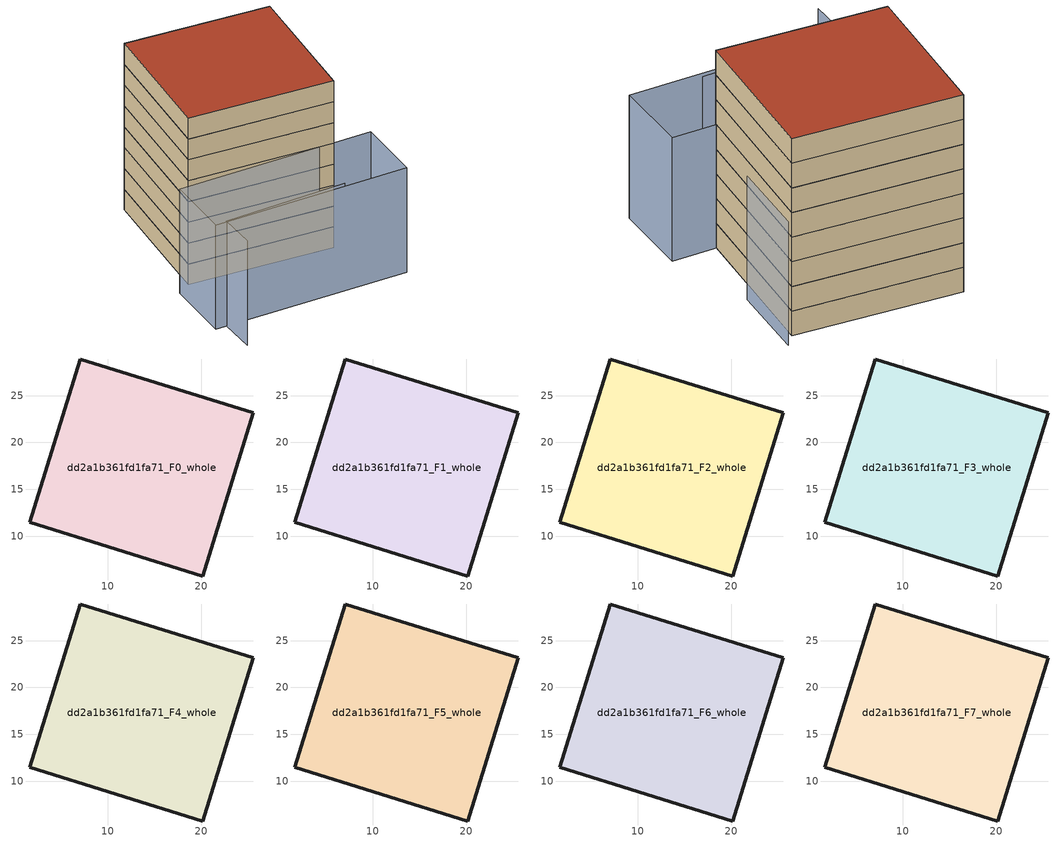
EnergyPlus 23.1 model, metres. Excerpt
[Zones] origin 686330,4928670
dd2a1b361fd1fa71_F0_whole
 floor ground (EU_floor_Construction): 20.16,5.75 25.56,23.17 7.07,28.9 1.68,11.48 z0
 wall outside (EU_wall_Construction): 1.68,11.48 7.07,28.9 25.56,23.17 20.16,5.75 1.68,11.48 z0:3
dd2a1b361fd1fa71_F1_whole
 floor to dd2a1b361fd1fa71_F0_whole (EU_floor_Construction): 20.16,5.75 25.55,23.17 7.07,28.9 1.67,11.48 z3
 wall outside (EU_wall_Construction): 1.68,11.48 7.07,28.9 25.56,23.17 20.16,5.75 1.68,11.48 z3:6
dd2a1b361fd1fa71_F2_whole
 floor to dd2a1b361fd1fa71_F1_whole (EU_floor_Construction): 20.16,5.75 25.55,23.17 7.07,28.9 1.67,11.48 z6
 wall outside (EU_wall_Construction): 1.68,11.48 7.07,28.9 25.56,23.17 20.16,5.75 1.68,11.48 z6:9
dd2a1b361fd1fa71_F3_whole
 floor to dd2a1b361fd1fa71_F2_whole (EU_floor_Construction): 20.16,5.75 25.55,23.17 7.07,28.9 1.67,11.48 z9
 wall outside (EU_wall_Construction): 1.68,11.48 7.07,28.9 25.56,23.17 20.16,5.75 1.68,11.48 z9:12
dd2a1b361fd1fa71_F4_whole
 floor to dd2a1b361fd1fa71_F3_whole (EU_floor_Construction): 20.16,5.75 25.55,23.17 7.07,28.9 1.67,11.48 z12
 wall outside (EU_wall_Construction): 1.68,11.48 7.07,28.9 25.56,23.17 20.16,5.75 1.68,11.48 z12:15
dd2a1b361fd1fa71_F5_whole
 floor to dd2a1b361fd1fa71_F4_whole (EU_floor_Construction): 20.16,5.75 25.55,23.17 7.07,28.9 1.67,11.48 z15
 wall outside (EU_wall_Construction): 1.68,11.48 7.07,28.9 25.56,23.17 20.16,5.75 1.68,11.48 z15:18
dd2a1b361fd1fa71_F6_whole
 floor to dd2a1b361fd1fa71_F5_whole (EU_floor_Construction): 20.16,5.75 25.55,23.17 7.07,28.9 1.67,11.48 z18
 wall outside (EU_wall_Construction): 1.68,11.48 7.07,28.9 25.56,23.17 20.16,5.75 1.68,11.48 z18:21
dd2a1b361fd1fa71_F7_whole
 floor to dd2a1b361fd1fa71_F6_whole (EU_floor_Construction): 20.16,5.75 25.55,23.17 7.07,28.9 1.67,11.48 z21
 wall outside (EU_wall_Construction): 1.68,11.48 7.07,28.9 25.56,23.17 20.16,5.75 1.68,11.48 z21:24
 roof outside (EU_roof_Construction): 25.56,23.17 20.16,5.75 1.68,11.48 7.07,28.9 z24
shading: 24.36,15.12 26.93,24.21 / -1.99,-3.08 -0.96,1.77 / -0.96,1.77 15.24,-1.65 / -0.34,10.83 25.19,4.67 / 25.19,4.67 23.06,-4.15 / 23.06,-4.15 -2.47,2.01 / -2.47,2.01 -0.34,10.83 z0:15
[Building]
EU S2 Campaign: North Axis=0; Terrain=City; Solar Distribution=FullExterior
[Site:Location]
Bologna: Latitude=44.5; Longitude=11.25; Time Zone=1; Elevation=37
[SizingPeriod:WeatherFileDays]
AnnualSizingPeriod: Begin Month=1; Begin Day of Month=1; End Month=12; End Day of Month=31; Day of Week for Start Day=Monday; Use Weather File Daylight Saving Period=No; Use Weather File Rain and Snow Indicators=No
[MATERIAL]
EU_InternalMass_Material: Roughness=MediumRough; Thickness=0.1; Conductivity=1; Density=1800; Specific Heat=900; Thermal Absorptance=0.9; Solar Absorptance=0.7; Visible Absorptance=0.7
[MATERIAL:NOMASS] Roughness=MediumRough; Thermal Absorptance=0.9; Solar Absorptance=0.7; Visible Absorptance=0.7
Name | Thermal Resistance
EU_wall_NoMass | 0.905828
EU_roof_NoMass | 0.37593
EU_floor_NoMass | 0.67114
[CONSTRUCTION]
EU_wall_Construction: EU_wall_NoMass
EU_roof_Construction: EU_roof_NoMass
EU_floor_Construction: EU_floor_NoMass
EU_InternalMass_Construction: EU_InternalMass_Material
[ZONE] Type=1; Multiplier=1; Ceiling Height=autocalculate; Volume=1058.59; Floor Area=autocalculate; Part of Total Floor Area=Yes
dd2a1b361fd1fa71_F0_whole; dd2a1b361fd1fa71_F1_whole; dd2a1b361fd1fa71_F2_whole; dd2a1b361fd1fa71_F3_whole; dd2a1b361fd1fa71_F4_whole; dd2a1b361fd1fa71_F5_whole; dd2a1b361fd1fa71_F6_whole; dd2a1b361fd1fa71_F7_whole
[INTERNALMASS] Construction=EU_InternalMass_Construction; Surface Area=352.862
Name | Zone or ZoneList
dd2a1b361fd1fa71_F0_whole_EU_InternalMass | dd2a1b361fd1fa71_F0_whole
dd2a1b361fd1fa71_F1_whole_EU_InternalMass | dd2a1b361fd1fa71_F1_whole
dd2a1b361fd1fa71_F2_whole_EU_InternalMass | dd2a1b361fd1fa71_F2_whole
dd2a1b361fd1fa71_F3_whole_EU_InternalMass | dd2a1b361fd1fa71_F3_whole
dd2a1b361fd1fa71_F4_whole_EU_InternalMass | dd2a1b361fd1fa71_F4_whole
dd2a1b361fd1fa71_F5_whole_EU_InternalMass | dd2a1b361fd1fa71_F5_whole
dd2a1b361fd1fa71_F6_whole_EU_InternalMass | dd2a1b361fd1fa71_F6_whole
dd2a1b361fd1fa71_F7_whole_EU_InternalMass | dd2a1b361fd1fa71_F7_whole
[OTHEREQUIPMENT] Fuel Type=Electricity; Design Level Calculation Method=Watts/Area; Power per Zone Floor Area=1; Fraction Latent=0; Fraction Radiant=0; Fraction Lost=0; Carbon Dioxide Generation Rate=0; EndUse Subcategory=EU_Step8_InternalGains
Name | Zone or ZoneList or Space or SpaceList | Schedule
EU_Step8_InternalGain_dd2a1b361fd1fa71_F0_whole_f000 | dd2a1b361fd1fa71_F0_whole | EU_Step8_GainSchedule_dd2a1b361fd1fa71_F0_whole_f000
EU_Step8_InternalGain_dd2a1b361fd1fa71_F1_whole_f000 | dd2a1b361fd1fa71_F1_whole | EU_Step8_GainSchedule_dd2a1b361fd1fa71_F1_whole_f000
EU_Step8_InternalGain_dd2a1b361fd1fa71_F2_whole_f000 | dd2a1b361fd1fa71_F2_whole | EU_Step8_GainSchedule_dd2a1b361fd1fa71_F2_whole_f000
EU_Step8_InternalGain_dd2a1b361fd1fa71_F3_whole_f000 | dd2a1b361fd1fa71_F3_whole | EU_Step8_GainSchedule_dd2a1b361fd1fa71_F3_whole_f000
EU_Step8_InternalGain_dd2a1b361fd1fa71_F4_whole_f000 | dd2a1b361fd1fa71_F4_whole | EU_Step8_GainSchedule_dd2a1b361fd1fa71_F4_whole_f000
EU_Step8_InternalGain_dd2a1b361fd1fa71_F5_whole_f000 | dd2a1b361fd1fa71_F5_whole | EU_Step8_GainSchedule_dd2a1b361fd1fa71_F5_whole_f000
EU_Step8_InternalGain_dd2a1b361fd1fa71_F6_whole_f000 | dd2a1b361fd1fa71_F6_whole | EU_Step8_GainSchedule_dd2a1b361fd1fa71_F6_whole_f000
EU_Step8_InternalGain_dd2a1b361fd1fa71_F7_whole_f000 | dd2a1b361fd1fa71_F7_whole | EU_Step8_GainSchedule_dd2a1b361fd1fa71_F7_whole_f000
[ZONEVENTILATION:DESIGNFLOWRATE] Schedule=EU_AlwaysOn; Design Flow Rate Calculation Method=AirChanges/Hour; Air Changes per Hour=0.73129; Ventilation Type=Natural; Fan Pressure Rise=0; Fan Total Efficiency=1; Constant Term Coefficient=1; Temperature Term Coefficient=0; Velocity Term Coefficient=0; Velocity Squared Term Coefficient=0; Minimum Indoor Temperature=-100; Maximum Indoor Temperature=100; Delta Temperature=-100; Minimum Outdoor Temperature=-100; Maximum Outdoor Temperature=100; Maximum Wind Speed=40
Name | Zone or ZoneList or Space or SpaceList
EU_ConstantAir_dd2a1b361fd1fa71_F0_whole | dd2a1b361fd1fa71_F0_whole
EU_ConstantAir_dd2a1b361fd1fa71_F1_whole | dd2a1b361fd1fa71_F1_whole
EU_ConstantAir_dd2a1b361fd1fa71_F2_whole | dd2a1b361fd1fa71_F2_whole
EU_ConstantAir_dd2a1b361fd1fa71_F3_whole | dd2a1b361fd1fa71_F3_whole
EU_ConstantAir_dd2a1b361fd1fa71_F4_whole | dd2a1b361fd1fa71_F4_whole
EU_ConstantAir_dd2a1b361fd1fa71_F5_whole | dd2a1b361fd1fa71_F5_whole
EU_ConstantAir_dd2a1b361fd1fa71_F6_whole | dd2a1b361fd1fa71_F6_whole
EU_ConstantAir_dd2a1b361fd1fa71_F7_whole | dd2a1b361fd1fa71_F7_whole
[HVACTEMPLATE:THERMOSTAT] Constant Heating Setpoint=20; Constant Cooling Setpoint=50
EU_HeatOnly_dd2a1b361fd1fa71_F0_whole; EU_HeatOnly_dd2a1b361fd1fa71_F1_whole; EU_HeatOnly_dd2a1b361fd1fa71_F2_whole; EU_HeatOnly_dd2a1b361fd1fa71_F3_whole; EU_HeatOnly_dd2a1b361fd1fa71_F4_whole; EU_HeatOnly_dd2a1b361fd1fa71_F5_whole; EU_HeatOnly_dd2a1b361fd1fa71_F6_whole; EU_HeatOnly_dd2a1b361fd1fa71_F7_whole
[HVACTEMPLATE:ZONE:IDEALLOADSAIRSYSTEM] System Availability Schedule=EU_AlwaysOn; Maximum Heating Supply Air Temperature=50; Minimum Cooling Supply Air Temperature=13; Maximum Heating Supply Air Humidity Ratio=0.0156; Minimum Cooling Supply Air Humidity Ratio=0.0077; Heating Limit=NoLimit; Cooling Limit=NoLimit; Heating Availability Schedule=EU_AlwaysOn; Cooling Availability Schedule=EU_CoolingOff; Dehumidification Control Type=ConstantSensibleHeatRatio; Cooling Sensible Heat Ratio=0.7; Dehumidification Setpoint=60; Humidification Control Type=None; Humidification Setpoint=30; Outdoor Air Method=None; Outdoor Air Flow Rate per Person=0.00944; Outdoor Air Flow Rate per Zone Floor Area=0; Outdoor Air Flow Rate per Zone=0; Demand Controlled Ventilation Type=None; Outdoor Air Economizer Type=NoEconomizer; Heat Recovery Type=None; Sensible Heat Recovery Effectiveness=0.7; Latent Heat Recovery Effectiveness=0.65
Name | Template Thermostat
dd2a1b361fd1fa71_F0_whole | EU_HeatOnly_dd2a1b361fd1fa71_F0_whole
dd2a1b361fd1fa71_F1_whole | EU_HeatOnly_dd2a1b361fd1fa71_F1_whole
dd2a1b361fd1fa71_F2_whole | EU_HeatOnly_dd2a1b361fd1fa71_F2_whole
dd2a1b361fd1fa71_F3_whole | EU_HeatOnly_dd2a1b361fd1fa71_F3_whole
dd2a1b361fd1fa71_F4_whole | EU_HeatOnly_dd2a1b361fd1fa71_F4_whole
dd2a1b361fd1fa71_F5_whole | EU_HeatOnly_dd2a1b361fd1fa71_F5_whole
dd2a1b361fd1fa71_F6_whole | EU_HeatOnly_dd2a1b361fd1fa71_F6_whole
dd2a1b361fd1fa71_F7_whole | EU_HeatOnly_dd2a1b361fd1fa71_F7_whole
[SIZING:ZONE] Zone Cooling Design Supply Air Temperature Input Method=SupplyAirTemperature; Zone Cooling Design Supply Air Temperature=13; Zone Heating Design Supply Air Temperature Input Method=SupplyAirTemperature; Zone Heating Design Supply Air Temperature=50; Zone Cooling Design Supply Air Humidity Ratio=0.008; Zone Heating Design Supply Air Humidity Ratio=0.008; Cooling Design Air Flow Method=DesignDay; Cooling Design Air Flow Rate=0; Cooling Minimum Air Flow per Zone Floor Area=0.000762; Cooling Minimum Air Flow=0; Cooling Minimum Air Flow Fraction=0.2; Heating Design Air Flow Method=DesignDay; Heating Design Air Flow Rate=0; Heating Maximum Air Flow per Zone Floor Area=0.002032; Heating Maximum Air Flow=0.141576; Heating Maximum Air Flow Fraction=0.3; Account for Dedicated Outdoor Air System=No; Dedicated Outdoor Air System Control Strategy=NeutralSupplyAir; Dedicated Outdoor Air Low Setpoint Temperature for Design=autosize; Dedicated Outdoor Air High Setpoint Temperature for Design=autosize; Zone Load Sizing Method=Sensible Load Only No Latent Load; Zone Latent Cooling Design Supply Air Humidity Ratio Input Method=HumidityRatioDifference; Zone Cooling Design Supply Air Humidity Ratio Difference=0.005; Zone Latent Heating Design Supply Air Humidity Ratio Input Method=HumidityRatioDifference; Zone Humidification Design Supply Air Humidity Ratio Difference=0.005
dd2a1b361fd1fa71_F0_whole; dd2a1b361fd1fa71_F1_whole; dd2a1b361fd1fa71_F2_whole; dd2a1b361fd1fa71_F3_whole; dd2a1b361fd1fa71_F4_whole; dd2a1b361fd1fa71_F5_whole; dd2a1b361fd1fa71_F6_whole; dd2a1b361fd1fa71_F7_whole
[SCHEDULE:CONSTANT]
Name | Hourly Value
EU_AlwaysOn | 1
EU_CoolingOff | 0
[SCHEDULE:FILE] Column Number=1; Rows to Skip at Top=0; Number of Hours of Data=8760; Column Separator=Comma; Interpolate to Timestep=No; Minutes per Item=60; Adjust Schedule for Daylight Savings=Yes
Name | File
EU_Step8_GainSchedule_dd2a1b361fd1fa71_F0_whole_f000 | ../../schedules/dd2a1b361fd1fa71/dd2a1b361fd1fa71_F0_whole_f000_gain.csv
EU_Step8_GainSchedule_dd2a1b361fd1fa71_F1_whole_f000 | ../../schedules/dd2a1b361fd1fa71/dd2a1b361fd1fa71_F1_whole_f000_gain.csv
EU_Step8_GainSchedule_dd2a1b361fd1fa71_F2_whole_f000 | ../../schedules/dd2a1b361fd1fa71/dd2a1b361fd1fa71_F2_whole_f000_gain.csv
EU_Step8_GainSchedule_dd2a1b361fd1fa71_F3_whole_f000 | ../../schedules/dd2a1b361fd1fa71/dd2a1b361fd1fa71_F3_whole_f000_gain.csv
EU_Step8_GainSchedule_dd2a1b361fd1fa71_F4_whole_f000 | ../../schedules/dd2a1b361fd1fa71/dd2a1b361fd1fa71_F4_whole_f000_gain.csv
EU_Step8_GainSchedule_dd2a1b361fd1fa71_F5_whole_f000 | ../../schedules/dd2a1b361fd1fa71/dd2a1b361fd1fa71_F5_whole_f000_gain.csv
EU_Step8_GainSchedule_dd2a1b361fd1fa71_F6_whole_f000 | ../../schedules/dd2a1b361fd1fa71/dd2a1b361fd1fa71_F6_whole_f000_gain.csv
EU_Step8_GainSchedule_dd2a1b361fd1fa71_F7_whole_f000 | ../../schedules/dd2a1b361fd1fa71/dd2a1b361fd1fa71_F7_whole_f000_gain.csv
